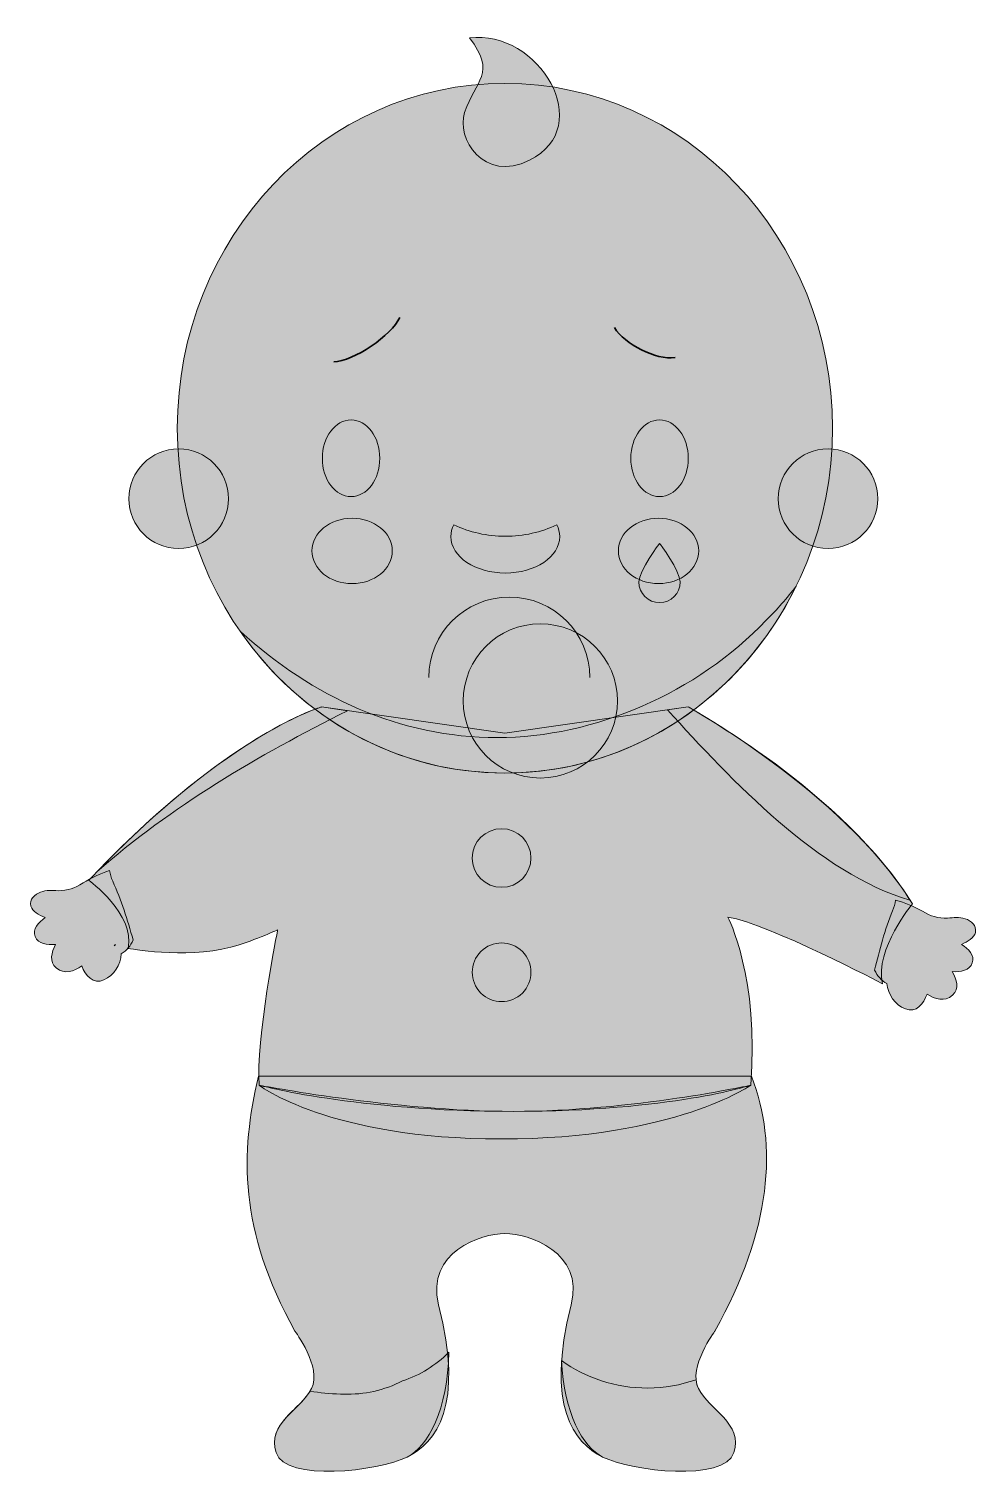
# Model space of a CAD drawing. Header units: inches. Extents: x 0 to 1480, y -800 to 0.
# Drawn here: x 1268.2 to 1479.8, y -670.2 to -345.8 of the extents above; entities that cross this region are included whole.
import ezdxf

# ---------------------------------------------------------------- set-up
doc = ezdxf.new("R2010")
doc.units = ezdxf.units.IN
doc.header["$MEASUREMENT"] = 0
doc.layers.add('OBJECTS', color=7, linetype='Continuous')

# ---------------------------------------------------------------- blocks, each defined once
blk = doc.blocks.new('block 6')
at = {"layer": 'OBJECTS', "true_color": 0x5a2a00}
h = blk.add_hatch(color=38, dxfattribs=at)
h.dxf.hatch_style = 2
edge = h.paths.add_edge_path()
edge.add_spline(control_points=[(1333.66, -441.68), (1333.66, -446.42), (1336.53, -450.25), (1340.07, -450.25), (1343.61, -450.25), (1346.48, -446.42), (1346.48, -441.68), (1346.48, -436.95), (1343.61, -433.11), (1340.07, -433.11), (1336.53, -433.11), (1333.66, -436.95), (1333.66, -441.68)], knot_values=[0, 0, 0, 0, 1, 1, 1, 2, 2, 2, 3, 3, 3, 4, 4, 4, 4], degree=3, periodic=1)
h = blk.add_hatch(color=38, dxfattribs=at)
h.dxf.hatch_style = 2
edge = h.paths.add_edge_path()
edge.add_spline(control_points=[(1402.51, -441.68), (1402.51, -446.42), (1405.38, -450.25), (1408.93, -450.25), (1412.47, -450.25), (1415.34, -446.42), (1415.34, -441.68), (1415.34, -436.95), (1412.47, -433.11), (1408.93, -433.11), (1405.38, -433.11), (1402.51, -436.95), (1402.51, -441.68)], knot_values=[0, 0, 0, 0, 1, 1, 1, 2, 2, 2, 3, 3, 3, 4, 4, 4, 4], degree=3, periodic=1)
at = {"layer": 'OBJECTS', "lineweight": 0}
for points in [[(1333.66, -441.68), (1333.66, -446.42), (1336.53, -450.25), (1340.07, -450.25), (1343.61, -450.25), (1346.48, -446.42), (1346.48, -441.68), (1346.48, -436.95), (1343.61, -433.11), (1340.07, -433.11), (1336.53, -433.11), (1333.66, -436.95), (1333.66, -441.68)], [(1402.51, -441.68), (1402.51, -446.42), (1405.38, -450.25), (1408.93, -450.25), (1412.47, -450.25), (1415.34, -446.42), (1415.34, -441.68), (1415.34, -436.95), (1412.47, -433.11), (1408.93, -433.11), (1405.38, -433.11), (1402.51, -436.95), (1402.51, -441.68)]]:
    blk.add_open_spline(points, degree=3, knots=[0, 0, 0, 0, 1, 1, 1, 2, 2, 2, 3, 3, 3, 4, 4, 4, 4], dxfattribs=at)
blk = doc.blocks.new('block 7')
at = {"layer": 'OBJECTS', "true_color": 0xffc0ad}
h = blk.add_hatch(color=31, dxfattribs=at)
h.dxf.hatch_style = 2
edge = h.paths.add_edge_path()
edge.add_spline(control_points=[(1349.26, -462.36), (1349.26, -466.39), (1345.25, -469.66), (1340.29, -469.66), (1335.33, -469.66), (1331.32, -466.39), (1331.32, -462.36), (1331.32, -458.33), (1335.33, -455.06), (1340.29, -455.06), (1345.25, -455.06), (1349.26, -458.33), (1349.26, -462.36)], knot_values=[0, 0, 0, 0, 1, 1, 1, 2, 2, 2, 3, 3, 3, 4, 4, 4, 4], degree=3, periodic=1)
h = blk.add_hatch(color=31, dxfattribs=at)
h.dxf.hatch_style = 2
edge = h.paths.add_edge_path()
edge.add_spline(control_points=[(1399.73, -462.36), (1399.73, -466.39), (1403.75, -469.66), (1408.71, -469.66), (1413.66, -469.66), (1417.68, -466.39), (1417.68, -462.36), (1417.68, -458.33), (1413.66, -455.06), (1408.71, -455.06), (1403.75, -455.06), (1399.73, -458.33), (1399.73, -462.36)], knot_values=[0, 0, 0, 0, 1, 1, 1, 2, 2, 2, 3, 3, 3, 4, 4, 4, 4], degree=3, periodic=1)
at = {"layer": 'OBJECTS', "lineweight": 0}
for points in [[(1349.26, -462.36), (1349.26, -466.39), (1345.25, -469.66), (1340.29, -469.66), (1335.33, -469.66), (1331.32, -466.39), (1331.32, -462.36), (1331.32, -458.33), (1335.33, -455.06), (1340.29, -455.06), (1345.25, -455.06), (1349.26, -458.33), (1349.26, -462.36)], [(1399.73, -462.36), (1399.73, -466.39), (1403.75, -469.66), (1408.71, -469.66), (1413.66, -469.66), (1417.68, -466.39), (1417.68, -462.36), (1417.68, -458.33), (1413.66, -455.06), (1408.71, -455.06), (1403.75, -455.06), (1399.73, -458.33), (1399.73, -462.36)]]:
    blk.add_open_spline(points, degree=3, knots=[0, 0, 0, 0, 1, 1, 1, 2, 2, 2, 3, 3, 3, 4, 4, 4, 4], dxfattribs=at)
blk = doc.blocks.new('block 8')
at = {"layer": 'OBJECTS', "true_color": 0xb83336}
h = blk.add_hatch(color=15, dxfattribs=at)
h.dxf.hatch_style = 2
edge = h.paths.add_edge_path()
edge.add_spline(control_points=[(1357.43, -490.63), (1357.43, -480.71), (1365.48, -472.66), (1375.4, -472.66), (1385.32, -472.66), (1393.36, -480.71), (1393.36, -490.63)], knot_values=[0, 0, 0, 0, 1, 1, 1, 2, 2, 2, 2], degree=3, periodic=0)
edge.add_line((1393.36, -490.63), (1357.43, -490.63))
at = {"layer": 'OBJECTS', "true_color": 0xfc7e79}
h = blk.add_hatch(color=11, dxfattribs=at)
h.dxf.hatch_style = 2
edge = h.paths.add_edge_path()
edge.add_spline(control_points=[(1365.1, -495.86), (1365.1, -486.35), (1372.81, -478.64), (1382.32, -478.64), (1391.83, -478.64), (1399.54, -486.35), (1399.54, -495.86), (1399.54, -505.37), (1391.83, -513.07), (1382.32, -513.07), (1372.81, -513.07), (1365.1, -505.37), (1365.1, -495.86)], knot_values=[0, 0, 0, 0, 1, 1, 1, 2, 2, 2, 3, 3, 3, 4, 4, 4, 4], degree=3, periodic=1)
at = {"layer": 'OBJECTS', "lineweight": 0}
for points, knots in [([(1357.43, -490.63), (1357.43, -480.71), (1365.48, -472.66), (1375.4, -472.66), (1385.32, -472.66), (1393.36, -480.71), (1393.36, -490.63)], [0, 0, 0, 0, 1, 1, 1, 2, 2, 2, 2]), ([(1365.1, -495.86), (1365.1, -486.35), (1372.81, -478.64), (1382.32, -478.64), (1391.83, -478.64), (1399.54, -486.35), (1399.54, -495.86), (1399.54, -505.37), (1391.83, -513.07), (1382.32, -513.07), (1372.81, -513.07), (1365.1, -505.37), (1365.1, -495.86)], [0, 0, 0, 0, 1, 1, 1, 2, 2, 2, 3, 3, 3, 4, 4, 4, 4])]:
    blk.add_open_spline(points, degree=3, knots=knots, dxfattribs=at)

msp = doc.modelspace()

# ---------------------------------------------------------------- hatches: boundary and pattern name
at = {"layer": 'OBJECTS', "true_color": 0xebad6b}
h = msp.add_hatch(color=21, dxfattribs=at)
h.dxf.hatch_style = 2
edge = h.paths.add_edge_path()
edge.add_spline(control_points=[(1366.49, -347.81), (1372.62, -355.78), (1367.86, -357.23), (1365.41, -364.44), (1363.47, -370.16), (1369.67, -380.23), (1379.88, -375.15), (1395.03, -367.6), (1381.9, -345.84), (1366.49, -347.81)], knot_values=[0, 0, 0, 0, 1, 1, 1, 2, 2, 2, 3, 3, 3, 3], degree=3, periodic=1)
at = {"layer": 'OBJECTS', "true_color": 0xffd4bc}
h = msp.add_hatch(color=254, dxfattribs=at)
h.dxf.hatch_style = 2
edge = h.paths.add_edge_path()
edge.add_spline(control_points=[(1447.54, -434.96), (1447.54, -477.49), (1414.8, -511.97), (1374.41, -511.97), (1334.02, -511.97), (1301.28, -477.49), (1301.28, -434.96), (1301.28, -392.43), (1334.02, -357.96), (1374.41, -357.96), (1414.8, -357.96), (1447.54, -392.43), (1447.54, -434.96)], knot_values=[0, 0, 0, 0, 1, 1, 1, 2, 2, 2, 3, 3, 3, 4, 4, 4, 4], degree=3, periodic=1)
at = {"layer": 'OBJECTS', "true_color": 0xffc0ad}
h = msp.add_hatch(color=31, dxfattribs=at)
h.dxf.hatch_style = 2
edge = h.paths.add_edge_path()
edge.add_spline(control_points=[(1312.71, -450.71), (1312.71, -456.85), (1307.73, -461.83), (1301.58, -461.83), (1295.44, -461.83), (1290.46, -456.85), (1290.46, -450.71), (1290.46, -444.56), (1295.44, -439.58), (1301.58, -439.58), (1307.73, -439.58), (1312.71, -444.56), (1312.71, -450.71)], knot_values=[0, 0, 0, 0, 1, 1, 1, 2, 2, 2, 3, 3, 3, 4, 4, 4, 4], degree=3, periodic=1)
h = msp.add_hatch(color=31, dxfattribs=at)
h.dxf.hatch_style = 2
edge = h.paths.add_edge_path()
edge.add_spline(control_points=[(1435.42, -450.71), (1435.42, -456.85), (1440.4, -461.83), (1446.54, -461.83), (1452.69, -461.83), (1457.67, -456.85), (1457.67, -450.71), (1457.67, -444.56), (1452.69, -439.58), (1446.54, -439.58), (1440.4, -439.58), (1435.42, -444.56), (1435.42, -450.71)], knot_values=[0, 0, 0, 0, 1, 1, 1, 2, 2, 2, 3, 3, 3, 4, 4, 4, 4], degree=3, periodic=1)
at = {"layer": 'OBJECTS', "true_color": 0x191919}
h = msp.add_hatch(color=250, dxfattribs=at)
h.dxf.hatch_style = 2
edge = h.paths.add_edge_path()
edge.add_spline(control_points=[(1374.5, -459.1), (1378.59, -459.1), (1382.49, -458.18), (1385.99, -456.54), (1386.41, -457.37), (1386.65, -458.25), (1386.65, -459.17), (1386.65, -463.66), (1381.21, -467.3), (1374.5, -467.3), (1367.79, -467.3), (1362.35, -463.66), (1362.35, -459.17), (1362.35, -458.25), (1362.59, -457.37), (1363.01, -456.54), (1366.5, -458.18), (1370.41, -459.1), (1374.5, -459.1)], knot_values=[0, 0, 0, 0, 1, 1, 1, 2, 2, 2, 3, 3, 3, 4, 4, 4, 5, 5, 5, 6, 6, 6, 6], degree=3, periodic=1)
at = {"layer": 'OBJECTS', "true_color": 0xffc0ad}
h = msp.add_hatch(color=31, dxfattribs=at)
h.dxf.hatch_style = 2
edge = h.paths.add_edge_path()
edge.add_spline(control_points=[(1432.7, -477.86), (1417.31, -494.07), (1394.45, -504.04), (1372.69, -504.04), (1350.91, -504.04), (1331.45, -494.95), (1315.35, -480.35), (1328.65, -499.51), (1350.14, -511.97), (1374.41, -511.97), (1402.73, -511.97), (1427.27, -495.01), (1439.42, -470.22), (1437.39, -472.89), (1435.17, -475.45), (1432.7, -477.86)], knot_values=[0, 0, 0, 0, 1, 1, 1, 2, 2, 2, 3, 3, 3, 4, 4, 4, 5, 5, 5, 5], degree=3, periodic=1)
at = {"layer": 'OBJECTS', "true_color": 0xffa085}
h = msp.add_hatch(color=21, dxfattribs=at)
h.dxf.hatch_style = 2
edge = h.paths.add_edge_path()
edge.add_spline(control_points=[(1323.67, -547), (1323.67, -547), (1318.72, -571.92), (1319.54, -581.67), (1319.54, -581.67), (1341.04, -587.51), (1376.31, -587.51), (1411.58, -587.51), (1429.28, -581.67), (1429.28, -581.67), (1431.29, -557.83), (1424.17, -544.11), (1424.17, -544.11), (1433.46, -545.71), (1458.67, -559), (1458.67, -559), (1456.96, -551.33), (1465.38, -541.18), (1465.38, -541.18), (1450.5, -516.5), (1415.33, -497.21), (1415.33, -497.21), (1415.33, -497.21), (1374.41, -503.04), (1374.41, -503.04), (1374.41, -503.04), (1333.5, -497.21), (1333.5, -497.21), (1333.5, -497.21), (1312.71, -502.89), (1281.5, -535.9), (1281.5, -535.9), (1291.98, -543.44), (1290.28, -551.11), (1290.28, -551.11), (1302.62, -553.52), (1313.21, -550.85), (1317.45, -549.77), (1323.67, -547), (1323.67, -547)], knot_values=[0, 0, 0, 0, 1, 1, 1, 2, 2, 2, 3, 3, 3, 4, 4, 4, 5, 5, 5, 6, 6, 6, 7, 7, 7, 8, 8, 8, 9, 9, 9, 10, 10, 10, 11, 11, 11, 12, 12, 12, 13, 13, 13, 13], degree=3, periodic=1)
at = {"layer": 'OBJECTS', "true_color": 0x95a3a6}
h = msp.add_hatch(color=253, dxfattribs=at)
h.dxf.hatch_style = 2
edge = h.paths.add_edge_path()
edge.add_spline(control_points=[(1339.3, -498.04), (1339.3, -498.04), (1333.5, -497.21), (1333.5, -497.21), (1333.5, -497.21), (1313.5, -502.7), (1283.29, -534.04), (1299.98, -519.35), (1319.31, -508.03), (1339.3, -498.04)], knot_values=[0, 0, 0, 0, 1, 1, 1, 2, 2, 2, 3, 3, 3, 3], degree=3, periodic=1)
h = msp.add_hatch(color=253, dxfattribs=at)
h.dxf.hatch_style = 2
edge = h.paths.add_edge_path()
edge.add_spline(control_points=[(1464.83, -540.31), (1449.66, -516.24), (1415.33, -497.21), (1415.33, -497.21), (1415.33, -497.21), (1410.7, -497.87), (1410.7, -497.87), (1424.88, -513.4), (1444.6, -534.61), (1464.83, -540.31)], knot_values=[0, 0, 0, 0, 1, 1, 1, 2, 2, 2, 3, 3, 3, 3], degree=3, periodic=1)
at = {"layer": 'OBJECTS', "true_color": 0xffefca}
h = msp.add_hatch(color=254, dxfattribs=at)
h.dxf.hatch_style = 2
edge = h.paths.add_edge_path()
edge.add_spline(control_points=[(1380.22, -530.94), (1380.22, -534.55), (1377.29, -537.48), (1373.68, -537.48), (1370.06, -537.48), (1367.13, -534.55), (1367.13, -530.94), (1367.13, -527.32), (1370.06, -524.39), (1373.68, -524.39), (1377.29, -524.39), (1380.22, -527.32), (1380.22, -530.94)], knot_values=[0, 0, 0, 0, 1, 1, 1, 2, 2, 2, 3, 3, 3, 4, 4, 4, 4], degree=3, periodic=1)
at = {"layer": 'OBJECTS', "true_color": 0xffd4bc}
h = msp.add_hatch(color=254, dxfattribs=at)
h.dxf.hatch_style = 2
edge = h.paths.add_edge_path()
edge.add_spline(control_points=[(1286.86, -536.11), (1286.52, -535.34), (1286.27, -534.55), (1286.13, -533.75), (1284.03, -534.4), (1282.19, -535.31), (1280.23, -536.51), (1278.33, -537.66), (1276.84, -538.25), (1274.67, -538.23), (1273.32, -538.22), (1272.06, -538.02), (1270.75, -538.54), (1269.48, -539.05), (1268.19, -540.15), (1268.59, -541.68), (1268.93, -542.92), (1270.39, -543.67), (1271.78, -544.24), (1270.28, -545.31), (1268.9, -546.81), (1269.55, -548.47), (1270.19, -550.12), (1272.25, -550.42), (1274.12, -550.23), (1273.22, -552.04), (1272.59, -554.08), (1274.25, -555.47), (1276.1, -557.03), (1278.22, -556.24), (1279.93, -555.01), (1280.75, -557.14), (1282.54, -559.21), (1284.9, -558.15), (1287.2, -557.12), (1288.65, -554.78), (1288.77, -552.31), (1290, -551.6), (1290.84, -550.57), (1291.41, -549.2), (1290.15, -544.75), (1288.77, -540.32), (1286.86, -536.11)], knot_values=[0, 0, 0, 0, 1, 1, 1, 2, 2, 2, 3, 3, 3, 4, 4, 4, 5, 5, 5, 6, 6, 6, 7, 7, 7, 8, 8, 8, 9, 9, 9, 10, 10, 10, 11, 11, 11, 12, 12, 12, 13, 13, 13, 14, 14, 14, 14], degree=3, periodic=1)
h = msp.add_hatch(color=254, dxfattribs=at)
h.dxf.hatch_style = 2
edge = h.paths.add_edge_path()
edge.add_spline(control_points=[(1460.95, -542.7), (1461.27, -541.92), (1461.48, -541.11), (1461.6, -540.31), (1463.72, -540.88), (1465.59, -541.71), (1467.6, -542.83), (1469.54, -543.91), (1471.06, -544.44), (1473.22, -544.34), (1474.58, -544.27), (1475.83, -544.01), (1477.16, -544.49), (1478.44, -544.94), (1479.78, -545.99), (1479.43, -547.53), (1479.15, -548.79), (1477.71, -549.6), (1476.35, -550.22), (1477.89, -551.23), (1479.33, -552.68), (1478.75, -554.36), (1478.17, -556.03), (1476.12, -556.41), (1474.25, -556.3), (1475.22, -558.08), (1475.93, -560.09), (1474.34, -561.54), (1472.55, -563.17), (1470.4, -562.46), (1468.64, -561.3), (1467.9, -563.47), (1466.19, -565.61), (1463.8, -564.64), (1461.46, -563.7), (1459.91, -561.43), (1459.69, -558.96), (1458.44, -558.31), (1457.56, -557.31), (1456.93, -555.96), (1458.02, -551.46), (1459.22, -546.98), (1460.95, -542.7)], knot_values=[0, 0, 0, 0, 1, 1, 1, 2, 2, 2, 3, 3, 3, 4, 4, 4, 5, 5, 5, 6, 6, 6, 7, 7, 7, 8, 8, 8, 9, 9, 9, 10, 10, 10, 11, 11, 11, 12, 12, 12, 13, 13, 13, 14, 14, 14, 14], degree=3, periodic=1)
h = msp.add_hatch(color=254, dxfattribs=at)
h.dxf.hatch_style = 2
edge = h.paths.add_edge_path()
edge.add_spline(control_points=[(1287.5, -550.36), (1287.4, -550.42), (1287.29, -550.48), (1287.19, -550.54), (1287.23, -550.43), (1287.27, -550.32), (1287.31, -550.22), (1287.37, -550.27), (1287.43, -550.32), (1287.5, -550.36)], knot_values=[0, 0, 0, 0, 1, 1, 1, 2, 2, 2, 3, 3, 3, 3], degree=3, periodic=1)
at = {"layer": 'OBJECTS', "true_color": 0xffefca}
h = msp.add_hatch(color=254, dxfattribs=at)
h.dxf.hatch_style = 2
edge = h.paths.add_edge_path()
edge.add_spline(control_points=[(1378.31, -551.82), (1380.86, -554.38), (1380.86, -558.52), (1378.31, -561.08), (1375.75, -563.64), (1371.6, -563.64), (1369.05, -561.08), (1366.49, -558.52), (1366.49, -554.38), (1369.05, -551.82), (1371.6, -549.26), (1375.75, -549.26), (1378.31, -551.82)], knot_values=[0, 0, 0, 0, 1, 1, 1, 2, 2, 2, 3, 3, 3, 4, 4, 4, 4], degree=3, periodic=1)
h = msp.add_hatch(color=254, dxfattribs=at)
h.dxf.hatch_style = 2
edge = h.paths.add_edge_path()
edge.add_spline(control_points=[(1417.61, -649.4), (1415.21, -644.65), (1421.3, -636.56), (1421.3, -636.56), (1433.88, -613.96), (1435.42, -595.02), (1429.44, -579.67), (1429.44, -579.67), (1319.39, -579.67), (1319.39, -579.67), (1315.35, -596.84), (1314.95, -613.96), (1327.53, -636.56), (1327.53, -636.56), (1333.61, -644.65), (1331.22, -649.4), (1328.82, -654.16), (1321.2, -657.17), (1323.31, -663.71), (1325.41, -670.25), (1346.15, -667.89), (1352.6, -664.68), (1359.05, -661.47), (1365.39, -653.36), (1359.62, -630.69), (1356.63, -618.93), (1369.16, -614.78), (1374.41, -614.78), (1379.67, -614.78), (1392.19, -618.93), (1389.2, -630.69), (1383.44, -653.36), (1389.78, -661.47), (1396.23, -664.68), (1402.68, -667.89), (1423.41, -670.25), (1425.52, -663.71), (1427.63, -657.17), (1420, -654.16), (1417.61, -649.4)], knot_values=[0, 0, 0, 0, 1, 1, 1, 2, 2, 2, 3, 3, 3, 4, 4, 4, 5, 5, 5, 6, 6, 6, 7, 7, 7, 8, 8, 8, 9, 9, 9, 10, 10, 10, 11, 11, 11, 12, 12, 12, 13, 13, 13, 13], degree=3, periodic=1)
at = {"layer": 'OBJECTS', "true_color": 0xffda7b}
h = msp.add_hatch(color=41, dxfattribs=at)
h.dxf.hatch_style = 2
edge = h.paths.add_edge_path()
edge.add_spline(control_points=[(1319.54, -581.67), (1319.54, -581.67), (1334.98, -593.67), (1373.66, -593.67), (1412.33, -593.67), (1429.28, -581.67), (1429.28, -581.67), (1429.28, -581.67), (1402.95, -587.51), (1376.31, -587.51), (1349.67, -587.51), (1319.54, -581.67), (1319.54, -581.67)], knot_values=[0, 0, 0, 0, 1, 1, 1, 2, 2, 2, 3, 3, 3, 4, 4, 4, 4], degree=3, periodic=1)
at = {"layer": 'OBJECTS', "true_color": 0xffd4bc}
h = msp.add_hatch(color=254, dxfattribs=at)
h.dxf.hatch_style = 2
edge = h.paths.add_edge_path()
edge.add_spline(control_points=[(1351.54, -647.67), (1347.46, -649.82), (1343.05, -650.8), (1338.33, -650.62), (1338.33, -650.62), (1337.67, -650.62), (1337.67, -650.62), (1335.36, -650.61), (1333.1, -650.39), (1330.91, -649.95), (1328.24, -654.4), (1321.28, -657.43), (1323.31, -663.71), (1325.41, -670.25), (1346.15, -667.89), (1352.6, -664.68), (1357.19, -662.4), (1361.72, -654.08), (1361.87, -641.29), (1358.92, -644.26), (1355.48, -646.39), (1351.54, -647.67)], knot_values=[0, 0, 0, 0, 1, 1, 1, 2, 2, 2, 3, 3, 3, 4, 4, 4, 5, 5, 5, 6, 6, 6, 7, 7, 7, 7], degree=3, periodic=1)
h = msp.add_hatch(color=254, dxfattribs=at)
h.dxf.hatch_style = 2
edge = h.paths.add_edge_path()
edge.add_spline(control_points=[(1417.61, -649.4), (1417.3, -648.79), (1417.14, -648.12), (1417.08, -647.42), (1413.62, -648.62), (1410, -649.29), (1406.33, -649.29), (1399.02, -649.29), (1392.42, -647.01), (1387.02, -643.16), (1387.56, -654.88), (1391.86, -662.51), (1396.23, -664.68), (1402.68, -667.89), (1423.41, -670.25), (1425.52, -663.71), (1427.63, -657.17), (1420, -654.16), (1417.61, -649.4)], knot_values=[0, 0, 0, 0, 1, 1, 1, 2, 2, 2, 3, 3, 3, 4, 4, 4, 5, 5, 5, 6, 6, 6, 6], degree=3, periodic=1)

# ---------------------------------------------------------------- linework, layer by layer
at = {"layer": 'OBJECTS', "lineweight": 0}
for points, knots in [([(1366.49, -347.81), (1372.62, -355.78), (1367.86, -357.23), (1365.41, -364.44), (1363.47, -370.16), (1369.67, -380.23), (1379.88, -375.15), (1395.03, -367.6), (1381.9, -345.84), (1366.49, -347.81)], [0, 0, 0, 0, 1, 1, 1, 2, 2, 2, 3, 3, 3, 3]), ([(1447.54, -434.96), (1447.54, -477.49), (1414.8, -511.97), (1374.41, -511.97), (1334.02, -511.97), (1301.28, -477.49), (1301.28, -434.96), (1301.28, -392.43), (1334.02, -357.96), (1374.41, -357.96), (1414.8, -357.96), (1447.54, -392.43), (1447.54, -434.96)], [0, 0, 0, 0, 1, 1, 1, 2, 2, 2, 3, 3, 3, 4, 4, 4, 4]), ([(1312.71, -450.71), (1312.71, -456.85), (1307.73, -461.83), (1301.58, -461.83), (1295.44, -461.83), (1290.46, -456.85), (1290.46, -450.71), (1290.46, -444.56), (1295.44, -439.58), (1301.58, -439.58), (1307.73, -439.58), (1312.71, -444.56), (1312.71, -450.71)], [0, 0, 0, 0, 1, 1, 1, 2, 2, 2, 3, 3, 3, 4, 4, 4, 4]), ([(1435.42, -450.71), (1435.42, -456.85), (1440.4, -461.83), (1446.54, -461.83), (1452.69, -461.83), (1457.67, -456.85), (1457.67, -450.71), (1457.67, -444.56), (1452.69, -439.58), (1446.54, -439.58), (1440.4, -439.58), (1435.42, -444.56), (1435.42, -450.71)], [0, 0, 0, 0, 1, 1, 1, 2, 2, 2, 3, 3, 3, 4, 4, 4, 4]), ([(1374.5, -459.1), (1378.59, -459.1), (1382.49, -458.18), (1385.99, -456.54), (1386.41, -457.37), (1386.65, -458.25), (1386.65, -459.17), (1386.65, -463.66), (1381.21, -467.3), (1374.5, -467.3), (1367.79, -467.3), (1362.35, -463.66), (1362.35, -459.17), (1362.35, -458.25), (1362.59, -457.37), (1363.01, -456.54), (1366.5, -458.18), (1370.41, -459.1), (1374.5, -459.1)], [0, 0, 0, 0, 1, 1, 1, 2, 2, 2, 3, 3, 3, 4, 4, 4, 5, 5, 5, 6, 6, 6, 6]), ([(1413.54, -469.3), (1413.54, -471.85), (1411.47, -473.91), (1408.93, -473.91), (1406.38, -473.91), (1404.32, -471.85), (1404.32, -469.3), (1404.32, -466.76), (1408.93, -460.69), (1408.93, -460.69), (1408.93, -460.69), (1413.54, -466.76), (1413.54, -469.3)], [0, 0, 0, 0, 1, 1, 1, 2, 2, 2, 3, 3, 3, 4, 4, 4, 4]), ([(1432.7, -477.86), (1417.31, -494.07), (1394.45, -504.04), (1372.69, -504.04), (1350.91, -504.04), (1331.45, -494.95), (1315.35, -480.35), (1328.65, -499.51), (1350.14, -511.97), (1374.41, -511.97), (1402.73, -511.97), (1427.27, -495.01), (1439.42, -470.22), (1437.39, -472.89), (1435.17, -475.45), (1432.7, -477.86)], [0, 0, 0, 0, 1, 1, 1, 2, 2, 2, 3, 3, 3, 4, 4, 4, 5, 5, 5, 5]), ([(1323.67, -547), (1323.67, -547), (1318.72, -571.92), (1319.54, -581.67), (1319.54, -581.67), (1341.04, -587.51), (1376.31, -587.51), (1411.58, -587.51), (1429.28, -581.67), (1429.28, -581.67), (1431.29, -557.83), (1424.17, -544.11), (1424.17, -544.11), (1433.46, -545.71), (1458.67, -559), (1458.67, -559), (1456.96, -551.33), (1465.38, -541.18), (1465.38, -541.18), (1450.5, -516.5), (1415.33, -497.21), (1415.33, -497.21), (1415.33, -497.21), (1374.41, -503.04), (1374.41, -503.04), (1374.41, -503.04), (1333.5, -497.21), (1333.5, -497.21), (1333.5, -497.21), (1312.71, -502.89), (1281.5, -535.9), (1281.5, -535.9), (1291.98, -543.44), (1290.28, -551.11), (1290.28, -551.11), (1302.62, -553.52), (1313.21, -550.85), (1317.45, -549.77), (1323.67, -547), (1323.67, -547)], [0, 0, 0, 0, 1, 1, 1, 2, 2, 2, 3, 3, 3, 4, 4, 4, 5, 5, 5, 6, 6, 6, 7, 7, 7, 8, 8, 8, 9, 9, 9, 10, 10, 10, 11, 11, 11, 12, 12, 12, 13, 13, 13, 13]), ([(1339.3, -498.04), (1339.3, -498.04), (1333.5, -497.21), (1333.5, -497.21), (1333.5, -497.21), (1313.5, -502.7), (1283.29, -534.04), (1299.98, -519.35), (1319.31, -508.03), (1339.3, -498.04)], [0, 0, 0, 0, 1, 1, 1, 2, 2, 2, 3, 3, 3, 3]), ([(1464.83, -540.31), (1449.66, -516.24), (1415.33, -497.21), (1415.33, -497.21), (1415.33, -497.21), (1410.7, -497.87), (1410.7, -497.87), (1424.88, -513.4), (1444.6, -534.61), (1464.83, -540.31)], [0, 0, 0, 0, 1, 1, 1, 2, 2, 2, 3, 3, 3, 3]), ([(1380.22, -530.94), (1380.22, -534.55), (1377.29, -537.48), (1373.68, -537.48), (1370.06, -537.48), (1367.13, -534.55), (1367.13, -530.94), (1367.13, -527.32), (1370.06, -524.39), (1373.68, -524.39), (1377.29, -524.39), (1380.22, -527.32), (1380.22, -530.94)], [0, 0, 0, 0, 1, 1, 1, 2, 2, 2, 3, 3, 3, 4, 4, 4, 4]), ([(1286.86, -536.11), (1286.52, -535.34), (1286.27, -534.55), (1286.13, -533.75), (1284.03, -534.4), (1282.19, -535.31), (1280.23, -536.51), (1278.33, -537.66), (1276.84, -538.25), (1274.67, -538.23), (1273.32, -538.22), (1272.06, -538.02), (1270.75, -538.54), (1269.48, -539.05), (1268.19, -540.15), (1268.59, -541.68), (1268.93, -542.92), (1270.39, -543.67), (1271.78, -544.24), (1270.28, -545.31), (1268.9, -546.81), (1269.55, -548.47), (1270.19, -550.12), (1272.25, -550.42), (1274.12, -550.23), (1273.22, -552.04), (1272.59, -554.08), (1274.25, -555.47), (1276.1, -557.03), (1278.22, -556.24), (1279.93, -555.01), (1280.75, -557.14), (1282.54, -559.21), (1284.9, -558.15), (1287.2, -557.12), (1288.65, -554.78), (1288.77, -552.31), (1290, -551.6), (1290.84, -550.57), (1291.41, -549.2), (1290.15, -544.75), (1288.77, -540.32), (1286.86, -536.11)], [0, 0, 0, 0, 1, 1, 1, 2, 2, 2, 3, 3, 3, 4, 4, 4, 5, 5, 5, 6, 6, 6, 7, 7, 7, 8, 8, 8, 9, 9, 9, 10, 10, 10, 11, 11, 11, 12, 12, 12, 13, 13, 13, 14, 14, 14, 14]), ([(1460.95, -542.7), (1461.27, -541.92), (1461.48, -541.11), (1461.6, -540.31), (1463.72, -540.88), (1465.59, -541.71), (1467.6, -542.83), (1469.54, -543.91), (1471.06, -544.44), (1473.22, -544.34), (1474.58, -544.27), (1475.83, -544.01), (1477.16, -544.49), (1478.44, -544.94), (1479.78, -545.99), (1479.43, -547.53), (1479.15, -548.79), (1477.71, -549.6), (1476.35, -550.22), (1477.89, -551.23), (1479.33, -552.68), (1478.75, -554.36), (1478.17, -556.03), (1476.12, -556.41), (1474.25, -556.3), (1475.22, -558.08), (1475.93, -560.09), (1474.34, -561.54), (1472.55, -563.17), (1470.4, -562.46), (1468.64, -561.3), (1467.9, -563.47), (1466.19, -565.61), (1463.8, -564.64), (1461.46, -563.7), (1459.91, -561.43), (1459.69, -558.96), (1458.44, -558.31), (1457.56, -557.31), (1456.93, -555.96), (1458.02, -551.46), (1459.22, -546.98), (1460.95, -542.7)], [0, 0, 0, 0, 1, 1, 1, 2, 2, 2, 3, 3, 3, 4, 4, 4, 5, 5, 5, 6, 6, 6, 7, 7, 7, 8, 8, 8, 9, 9, 9, 10, 10, 10, 11, 11, 11, 12, 12, 12, 13, 13, 13, 14, 14, 14, 14]), ([(1287.5, -550.36), (1287.4, -550.42), (1287.29, -550.48), (1287.19, -550.54), (1287.23, -550.43), (1287.27, -550.32), (1287.31, -550.22), (1287.37, -550.27), (1287.43, -550.32), (1287.5, -550.36)], [0, 0, 0, 0, 1, 1, 1, 2, 2, 2, 3, 3, 3, 3]), ([(1378.31, -551.82), (1380.86, -554.38), (1380.86, -558.52), (1378.31, -561.08), (1375.75, -563.64), (1371.6, -563.64), (1369.05, -561.08), (1366.49, -558.52), (1366.49, -554.38), (1369.05, -551.82), (1371.6, -549.26), (1375.75, -549.26), (1378.31, -551.82)], [0, 0, 0, 0, 1, 1, 1, 2, 2, 2, 3, 3, 3, 4, 4, 4, 4]), ([(1417.61, -649.4), (1415.21, -644.65), (1421.3, -636.56), (1421.3, -636.56), (1433.88, -613.96), (1435.42, -595.02), (1429.44, -579.67), (1429.44, -579.67), (1319.39, -579.67), (1319.39, -579.67), (1315.35, -596.84), (1314.95, -613.96), (1327.53, -636.56), (1327.53, -636.56), (1333.61, -644.65), (1331.22, -649.4), (1328.82, -654.16), (1321.2, -657.17), (1323.31, -663.71), (1325.41, -670.25), (1346.15, -667.89), (1352.6, -664.68), (1359.05, -661.47), (1365.39, -653.36), (1359.62, -630.69), (1356.63, -618.93), (1369.16, -614.78), (1374.41, -614.78), (1379.67, -614.78), (1392.19, -618.93), (1389.2, -630.69), (1383.44, -653.36), (1389.78, -661.47), (1396.23, -664.68), (1402.68, -667.89), (1423.41, -670.25), (1425.52, -663.71), (1427.63, -657.17), (1420, -654.16), (1417.61, -649.4)], [0, 0, 0, 0, 1, 1, 1, 2, 2, 2, 3, 3, 3, 4, 4, 4, 5, 5, 5, 6, 6, 6, 7, 7, 7, 8, 8, 8, 9, 9, 9, 10, 10, 10, 11, 11, 11, 12, 12, 12, 13, 13, 13, 13]), ([(1319.54, -581.67), (1319.54, -581.67), (1334.98, -593.67), (1373.66, -593.67), (1412.33, -593.67), (1429.28, -581.67), (1429.28, -581.67), (1429.28, -581.67), (1402.95, -587.51), (1376.31, -587.51), (1349.67, -587.51), (1319.54, -581.67), (1319.54, -581.67)], [0, 0, 0, 0, 1, 1, 1, 2, 2, 2, 3, 3, 3, 4, 4, 4, 4]), ([(1351.54, -647.67), (1347.46, -649.82), (1343.05, -650.8), (1338.33, -650.62), (1338.33, -650.62), (1337.67, -650.62), (1337.67, -650.62), (1335.36, -650.61), (1333.1, -650.39), (1330.91, -649.95), (1328.24, -654.4), (1321.28, -657.43), (1323.31, -663.71), (1325.41, -670.25), (1346.15, -667.89), (1352.6, -664.68), (1357.19, -662.4), (1361.72, -654.08), (1361.87, -641.29), (1358.92, -644.26), (1355.48, -646.39), (1351.54, -647.67)], [0, 0, 0, 0, 1, 1, 1, 2, 2, 2, 3, 3, 3, 4, 4, 4, 5, 5, 5, 6, 6, 6, 7, 7, 7, 7]), ([(1417.61, -649.4), (1417.3, -648.79), (1417.14, -648.12), (1417.08, -647.42), (1413.62, -648.62), (1410, -649.29), (1406.33, -649.29), (1399.02, -649.29), (1392.42, -647.01), (1387.02, -643.16), (1387.56, -654.88), (1391.86, -662.51), (1396.23, -664.68), (1402.68, -667.89), (1423.41, -670.25), (1425.52, -663.71), (1427.63, -657.17), (1420, -654.16), (1417.61, -649.4)], [0, 0, 0, 0, 1, 1, 1, 2, 2, 2, 3, 3, 3, 4, 4, 4, 5, 5, 5, 6, 6, 6, 6])]:
    msp.add_open_spline(points, degree=3, knots=knots, dxfattribs=at)
at = {"layer": 'OBJECTS', "color": 21, "lineweight": 35, "true_color": 0xebad6b}
for points in [[(1336.19, -420.14), (1340.52, -420.07), (1349.24, -414.21), (1350.94, -410.23)], [(1412.39, -419.19), (1408.11, -419.8), (1401.18, -416.16), (1398.87, -412.5)]]:
    msp.add_open_spline(points, degree=3, dxfattribs=at)

# ---------------------------------------------------------------- block references
at = {"layer": 'OBJECTS'}
for name in ['block 6', 'block 7', 'block 8']:
    msp.add_blockref(name, (0, 0), dxfattribs=at)

doc.saveas('drawing.dxf')
